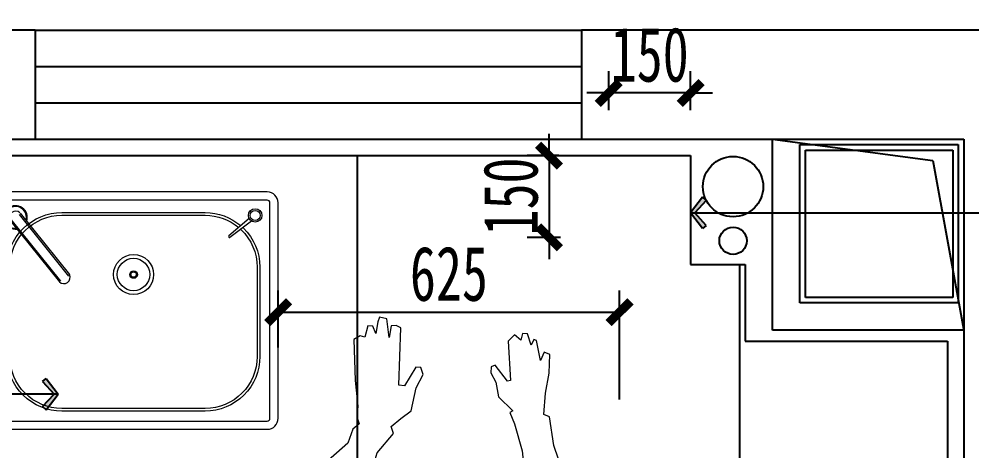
# Model space of a CAD drawing. Header units: millimetres. Extents: x 3104083 to 3173399, y -3165492 to -3044687.
# Drawn here: x 3116049 to 3117793, y -3155041 to -3154249 of the extents above; entities that cross this region are included whole.
import ezdxf

# ---------------------------------------------------------------- set-up
doc = ezdxf.new("R2010")
doc.units = ezdxf.units.MM
doc.header["$LTSCALE"] = 500
doc.header["$MEASUREMENT"] = 0
doc.header["$PDMODE"] = 2
doc.layers.get('0').update_dxf_attribs({"linetype": 'CONTINUOUS'})
doc.layers.get('DEFPOINTS').update_dxf_attribs({"linetype": 'CONTINUOUS'})
for name, color, linetype in [('D-节点尺寸', 5, 'CONTINUOUS'), ('P-完成面', 3, 'CONTINUOUS'), ('W-基础引线', 35, 'CONTINUOUS'), ('ZB_厨柜', 7, 'CONTINUOUS'), ('zb厨柜', 7, 'CONTINUOUS'), ('柜体', 2, 'CONTINUOUS')]:
    doc.layers.add(name, color=color, linetype=linetype)
for name, color, linetype, lineweight in [('zb辅助', 250, 'CONTINUOUS', 15), ('墙体', 6, 'CONTINUOUS', 25), ('电器', 85, 'CONTINUOUS', 15)]:
    doc.layers.add(name, color=color, linetype=linetype, lineweight=lineweight)
doc.styles.add('DIM', font='SimSun.ttf', dxfattribs={"width": 0.7})
doc.dimstyles.new('40', dxfattribs={"dimscale": 40, "dimtxt": 2.5, "dimasz": 1, "dimexe": 1, "dimexo": 1, "dimgap": 0.5, "dimtad": 1, "dimdec": 0, "dimzin": 0, "dimdsep": 46, "dimtxsty": 'DIM', "dimblk": 'ARCHTICK', "dimcen": 0, "dimclrd": 5, "dimclre": 5, "dimclrt": 35, "dimadec": 0, "dimazin": 0, "dimtfac": 0.5, "dimtdec": 0, "dimtix": 1, "dimtmove": 2, "dimatfit": 2, "dimldrblk": 'A', "dimfxl": 0, "dimtolj": 1, "dimtzin": 0, "dimlwd": -1, "dimlwe": -1, "dimarcsym": 0})
doc.dimstyles.new('基础引线', dxfattribs={"dimtxt": 3, "dimasz": 0.7, "dimexe": 2, "dimexo": 6, "dimgap": 1, "dimtad": 1, "dimdec": 0, "dimdsep": 46, "dimtxsty": 'Standard', "dimblk1": 'A', "dimblk2": 'A', "dimsah": 1, "dimcen": 3, "dimdle": 200, "dimclrd": 256, "dimclre": 256, "dimclrt": 2, "dimadec": 0, "dimazin": 0, "dimtfac": 1, "dimtdec": 0, "dimtix": 1, "dimtmove": 1, "dimatfit": 3, "dimldrblk": 'A', "dimfxl": 0, "dimtvp": 1, "dimtolj": 1, "dimtzin": 0, "dimarcsym": 0})

# ---------------------------------------------------------------- blocks, each defined once
blk = doc.blocks.new('单水槽平面')
at = {"layer": '电器'}
for p, q in [((219867.1, -105956.4), (219377.5, -105956.4)), ((219357.5, -105976.4), (219357.5, -106371.4)), ((219372.5, -105976.4), (219372.5, -106371.4)), ((219372.5, -106371.4), (219372.5, -105976.4)), ((219867.1, -105971.4), (219377.5, -105971.4)), ((219872.1, -106371.4), (219872.1, -105976.4)), ((219887.1, -106371.4), (219887.1, -105976.4)), ((219412.7, -105997.6), (219503.2, -106110.5)), ((219414.5, -105995), (219505, -106107.9)), ((219396.1, -106008.4), (219486.6, -106121.3)), ((219397.8, -106006.9), (219488.4, -106119.8)), ((219834, -106004.9), (219796.9, -106037)), ((219838.5, -106009.9), (219798.8, -106040.1)), ((219377.5, -106376.4), (219867.1, -106376.4)), ((219377.5, -106376.4), (219867.1, -106376.4)), ((219377.5, -106391.4), (219867.1, -106391.4))]:
    blk.add_line(p, q, dxfattribs=at)
for points in [[(219823.4, -106022.6, -0.202235), (219853.6, -106094.2), (219853.6, -106258.2, -0.414214), (219753.6, -106358.2), (219490.9, -106358.2, -0.414214), (219390.9, -106258.2), (219390.9, -106094.2, -0.414214), (219490.9, -105994.2), (219753.6, -105994.2, -0.178633), (219818.6, -106018.2, -0.178633)], [(219819.3, -106025.6, -0.204737), (219848.6, -106094.2), (219848.6, -106258.2, -0.414214), (219753.6, -106353.2), (219490.9, -106353.2, -0.414214), (219395.9, -106258.2), (219395.9, -106094.2, -0.414214), (219490.9, -105999.2), (219753.6, -105999.2, -0.176592), (219814.8, -106021.5, -0.176592)]]:
    blk.add_lwpolyline(points, format="xyb", dxfattribs=at)
for centre, radius in [((219845, -105999.4), 12.3), ((219845, -105999.4), 9.28), ((219622.3, -106107.8), 36.7), ((219622.3, -106107.8), 29.7), ((219622.3, -106107.8), 6.95), ((219622.3, -106107.8), 4.95)]:
    blk.add_circle(centre, radius, dxfattribs=at)
for centre, radius, start, end in [((219377.5, -105976.4), 20, 90, 180), ((219377.5, -105976.4), 20, 90, 180), ((219867.1, -105976.4), 20, 0, 90), ((219377.5, -105976.4), 5, 90, 180), ((219406.3, -106003.1), 21.5, 340.7243, 277.0978), ((219406.3, -106003.1), 20, 343.5312, 274.3312), ((219867.1, -105976.4), 5, 0, 90), ((219406.3, -106003.1), 11.5, 46.7072, 207.3519), ((219798.2, -106038.4), 1.86, 128.1042, 288.8004), ((219494.7, -106113), 11.5, 225.4964, 26.4981), ((219377.5, -106371.4), 20, 180, 270), ((219377.5, -106371.4), 20, 180, 270), ((219377.5, -106371.4), 5, 180, 270), ((219867.1, -106371.4), 20, 270, 0), ((219867.1, -106371.4), 5, 270, 0)]:
    blk.add_arc(centre, radius, start, end, dxfattribs=at)
blk = doc.blocks.new('A$C72A3536B')
at = {"layer": 'zb辅助', "color": 251, "linetype": 'ByBlock'}
for p, q in [((199.3, 610.9), (195.7, 589.7)), ((201.9, 619.6), (199.3, 610.9)), ((215.9, 616.6), (201.9, 619.6)), ((220.1, 582.2), (215.9, 616.6)), ((180.8, 603.6), (175.4, 582.6)), ((189.7, 602.8), (180.8, 603.6)), ((195.7, 589.7), (189.7, 602.8)), ((223.7, 603.4), (220.1, 582.2)), ((232.8, 604.4), (223.7, 603.4)), ((241.3, 600.1), (232.8, 604.4)), ((237.5, 494.8), (241.3, 600.1)), ((166.7, 585.1), (155.4, 578.9)), ((155.4, 578.9), (157.8, 503.6)), ((175.4, 582.6), (166.7, 585.1)), ((449.5, 587.2), (437.7, 575.7)), ((437.7, 575.7), (442.2, 503.7)), ((461.1, 577.3), (449.5, 587.2)), ((464, 589.5), (461.1, 577.3)), ((472.9, 588.8), (464, 589.5)), ((480, 568.5), (472.9, 588.8)), ((484.5, 578.8), (480, 568.5)), ((489.7, 576.6), (484.5, 578.8)), ((497.2, 540.1), (489.7, 576.6)), ((503.9, 555.6), (497.2, 540.1)), ((514.3, 551.1), (503.9, 555.6)), ((513.1, 517.2), (514.3, 551.1)), ((269, 527.8), (248.1, 493.9)), ((277.9, 527.1), (269, 527.8)), ((282.1, 514.2), (277.9, 527.1)), ((406.7, 528.3), (405.8, 517.7)), ((414.2, 531.3), (406.7, 528.3)), ((436.7, 502.4), (414.2, 531.3)), ((269.3, 490.2), (282.1, 514.2)), ((405.8, 517.7), (415.1, 500.7)), ((506.3, 480.2), (513.1, 517.2)), ((157.8, 503.6), (162.6, 456.6)), ((248.1, 493.9), (237.5, 494.8)), ((260.2, 448.1), (269.3, 490.2)), ((415.1, 500.7), (419.8, 473.5)), ((442.2, 503.7), (436.7, 502.4)), ((419.8, 473.5), (446.2, 447.9)), ((502.9, 441.1), (506.3, 480.2)), ((162.6, 456.6), (160.9, 437.1)), ((160.9, 437.1), (165.1, 424.1)), ((241.1, 433.6), (260.2, 448.1)), ((446.2, 447.9), (440.6, 444.8)), ((440.6, 444.8), (449.5, 424.3)), ((513.2, 436.7), (502.9, 441.1)), ((521.1, 384.1), (513.2, 436.7)), ((165.1, 424.1), (153.5, 414.4)), ((223.7, 419), (241.1, 433.6)), ((227.9, 406.1), (223.7, 419)), ((449.5, 424.3), (463.1, 374.8)), ((153.5, 414.4), (144.1, 388.4)), ((198, 371.1), (227.9, 406.1)), ((144.1, 388.4), (97.6, 347.7)), ((541.2, 326.8), (521.1, 384.1)), ((183, 322.3), (198, 371.1)), ((463.1, 374.8), (473.4, 288)), ((97.6, 347.7), (8.5, 187.2)), ((154.6, 242.5), (183, 322.3)), ((559.3, 248.2), (541.2, 326.8)), ((277.9, 281.8), (273.4, 271.5)), ((289.1, 288), (277.9, 281.8)), ((299.6, 285.3), (289.1, 288)), ((305.3, 268.7), (299.6, 285.3)), ((473.4, 288), (479.1, 251.7)), ((254.9, 264.1), (227.3, 255.8)), ((273.4, 271.5), (254.9, 264.1)), ((312.6, 269.8), (305.3, 268.7)), ((338.4, 258.6), (312.6, 269.8)), ((183.8, 248.9), (148.8, 237.6)), ((224.1, 259.7), (183.8, 248.9)), ((227.3, 255.8), (212.7, 232)), ((355.1, 244.6), (338.4, 258.6)), ((384, 247.5), (353.8, 250.1)), ((363, 211.7), (355.1, 244.6)), ((438.1, 232), (384, 247.5)), ((479.1, 251.7), (474.2, 236)), ((563.1, 188.8), (559.3, 248.2)), ((148.8, 237.6), (117.4, 206.3)), ((212.7, 232), (205.1, 186.1)), ((464.8, 231.4), (438.1, 232)), ((474.2, 236), (464.8, 231.4)), ((361.7, 156.3), (363, 211.7)), ((117.4, 206.3), (81.1, 179.1)), ((8.5, 187.2), (0, 152.2)), ((81.1, 179.1), (58.5, 166.7)), ((205.1, 186.1), (203, 141.6)), ((551.5, 118.2), (563.1, 188.8)), ((58.5, 166.7), (38.1, 157.8)), ((0, 152.2), (0, 111)), ((203, 141.6), (211.8, 99.6)), ((351.4, 100), (361.7, 156.3)), ((0, 111), (18, 71.8)), ((528.4, 98.8), (551.5, 118.2)), ((211.8, 99.6), (240, 73.9)), ((324.2, 75.5), (351.4, 100)), ((486, 84.6), (528.4, 98.8)), ((18, 71.8), (59.5, 55.7)), ((240, 73.9), (277.1, 68.9)), ((277.1, 68.9), (324.2, 75.5)), ((458.8, 60.1), (486, 84.6)), ((59.5, 55.7), (96.7, 50.6)), ((399.6, 17), (458.8, 60.1)), ((96.7, 50.6), (153.8, 29.5)), ((153.8, 29.5), (206.2, 14.2)), ((206.2, 14.2), (348, 0)), ((348, 0), (399.6, 17))]:
    blk.add_line(p, q, dxfattribs=at)
blk = doc.blocks.new('_ArchTick')
at = {"color": 0, "linetype": 'ByBlock', "const_width": 0.4}
blk.add_lwpolyline([(-0.5, -0.5), (0.5, 0.5)], dxfattribs=at)
blk = doc.blocks.new('*D2001')
at = {"layer": 'D-节点尺寸', "color": 5, "ltscale": 100}
for p, q in [((3116523.1, -3154851.2), (3116523.1, -3154746.5)), ((3117148.3, -3154946.5), (3117148.3, -3154746.5)), ((3116523.1, -3154786.5), (3117148.3, -3154786.5))]:
    blk.add_line(p, q, dxfattribs=at)
at = {"layer": 'DEFPOINTS', "color": 0, "ltscale": 100}
for p in [(3117148.3, -3154786.5), (3116523.1, -3154891.2), (3117148.3, -3155099.4)]:
    blk.add_point(p, dxfattribs=at)
at = {"layer": 'D-节点尺寸', "color": 5, "ltscale": 100, "xscale": 40, "yscale": 40, "zscale": 40, "rotation": 180}
blk.add_blockref('_ArchTick', (3116523.1, -3154786.5), dxfattribs=at)
at = {"layer": 'D-节点尺寸', "color": 5, "ltscale": 100, "xscale": 40, "yscale": 40, "zscale": 40}
blk.add_blockref('_ArchTick', (3117148.3, -3154786.5), dxfattribs=at)
at = {"layer": 'D-节点尺寸', "color": 35, "ltscale": 100, "insert": (3116835.7, -3154716.5), "char_height": 100, "attachment_point": 5, "style": 'DIM'}
blk.add_mtext('\\A1;625', dxfattribs=at)
blk = doc.blocks.new('A')
for p, q in [((-1.435, 1.148), (-1.09, 1.437)), ((-1.09, 1.437), (0, 0)), ((-1.435, 1.148), (-0.369, 0)), ((-0.369, 0), (-2.127, 0)), ((-1.435, -1.148), (-0.369, 0)), ((-1.09, -1.437), (0, 0)), ((-1.435, -1.148), (-1.09, -1.437))]:
    blk.add_line(p, q)
for points in [[(-1.435, 1.148), (-1.09, 1.437), (-0.369, 0), (0, 0)], [(-1.435, -1.148), (-1.09, -1.437), (-0.369, 0), (0, 0)]]:
    blk.add_solid(points)
blk = doc.blocks.new('*D1944')
at = {"layer": 'D-节点尺寸', "color": 5, "ltscale": 100}
for p, q in [((3117128.3, -3154416.3), (3117128.3, -3154344.7)), ((3117278.3, -3154416.3), (3117278.3, -3154344.7)), ((3117128.3, -3154384.7), (3117088.3, -3154384.7)), ((3117278.3, -3154384.7), (3117128.3, -3154384.7)), ((3117278.3, -3154384.7), (3117318.3, -3154384.7))]:
    blk.add_line(p, q, dxfattribs=at)
at = {"layer": 'DEFPOINTS', "color": 0, "ltscale": 100}
for p in [(3117128.3, -3154384.7), (3117128.3, -3154456.3), (3117278.3, -3154456.3)]:
    blk.add_point(p, dxfattribs=at)
at = {"layer": 'D-节点尺寸', "color": 5, "ltscale": 100, "xscale": 40, "yscale": 40, "zscale": 40}
blk.add_blockref('_ArchTick', (3117128.3, -3154384.7), dxfattribs=at)
at = {"layer": 'D-节点尺寸', "color": 5, "ltscale": 100, "xscale": 40, "yscale": 40, "zscale": 40, "rotation": 180}
blk.add_blockref('_ArchTick', (3117278.3, -3154384.7), dxfattribs=at)
at = {"layer": 'D-节点尺寸', "color": 35, "ltscale": 100, "insert": (3117203.3, -3154314.7), "char_height": 100, "attachment_point": 5, "style": 'DIM'}
blk.add_mtext('\\A1;150', dxfattribs=at)
blk = doc.blocks.new('*D1945')
at = {"layer": 'D-节点尺寸', "color": 5, "ltscale": 100}
for p, q in [((3117019, -3154499.4), (3117019, -3154459.4)), ((3117037, -3154499.4), (3116979, -3154499.4)), ((3117019, -3154499.4), (3117019, -3154649.4)), ((3117040.2, -3154649.4), (3116979, -3154649.4)), ((3117019, -3154649.4), (3117019, -3154689.4))]:
    blk.add_line(p, q, dxfattribs=at)
at = {"layer": 'DEFPOINTS', "color": 0, "ltscale": 100}
for p in [(3117077, -3154499.4), (3117019, -3154649.4), (3117080.2, -3154649.4)]:
    blk.add_point(p, dxfattribs=at)
at = {"layer": 'D-节点尺寸', "color": 5, "ltscale": 100, "xscale": 40, "yscale": 40, "zscale": 40}
for p, rotation in [((3117019, -3154499.4), 270), ((3117019, -3154649.4), 90)]:
    blk.add_blockref('_ArchTick', p, dxfattribs=dict(at, rotation=rotation))
at = {"layer": 'D-节点尺寸', "color": 35, "ltscale": 100, "insert": (3116949, -3154574.4), "char_height": 100, "attachment_point": 5, "rotation": 90, "style": 'DIM'}
blk.add_mtext('\\A1;150', dxfattribs=at)

msp = doc.modelspace()

# ---------------------------------------------------------------- linework, layer by layer
at = {"layer": 'P-完成面', "color": 3, "ltscale": 100}
for p, q in [((3115378.269, -3154499.407), (3117278.269, -3154499.407)), ((3117278.269, -3154499.407), (3117278.269, -3154699.407)), ((3117278.269, -3154699.407), (3117378.269, -3154699.407, 0)), ((3117378.269, -3154699.407, 0), (3117378.269, -3154839.407)), ((3117378.269, -3154839.407), (3117748.269, -3154839.407)), ((3117748.269, -3154839.407), (3117748.269, -3156439.407))]:
    msp.add_line(p, q, dxfattribs=at)
at = {"layer": '墙体'}
for p, q in [((3116078.269, -3154269.407, 0), (3115378.269, -3154269.407)), ((3116078.269, -3154269.407, 0), (3116078.269, -3154469.407, 0)), ((3117878.269, -3154269.407, 0), (3117078.269, -3154269.407)), ((3117078.269, -3154269.407, 0), (3117078.269, -3154469.407, 0)), ((3115378.275, -3154469.407), (3116078.269, -3154469.407, 0)), ((3117078.269, -3154469.407, 0), (3117778.269, -3154469.407, 0)), ((3117428.269, -3154819.407, 0), (3117428.269, -3154469.407, 0)), ((3117428.269, -3154469.407, 0), (3117778.269, -3154469.407, 0)), ((3117428.269, -3154469.407, 0), (3117721.579, -3154508.289, 0)), ((3117778.269, -3154469.407, 0), (3117778.269, -3156469.407, 0)), ((3117778.269, -3154469.407, 0), (3117778.269, -3154819.407, 0)), ((3117478.269, -3154769.407, 0), (3117478.269, -3154479.407, 0)), ((3117478.269, -3154479.407, 0), (3117768.269, -3154479.407, 0)), ((3117488.269, -3154759.407, 0), (3117488.269, -3154489.407, 0)), ((3117488.269, -3154489.407, 0), (3117758.269, -3154489.407, 0)), ((3117758.269, -3154489.407, 0), (3117758.269, -3154759.407, 0)), ((3117768.269, -3154479.407, 0), (3117768.269, -3154769.407, 0)), ((3117721.579, -3154508.289, 0), (3117777.799, -3154816.831, 0)), ((3117768.269, -3154769.407, 0), (3117478.269, -3154769.407, 0)), ((3117758.269, -3154759.407, 0), (3117488.269, -3154759.407, 0)), ((3117778.269, -3154819.407, 0), (3117428.269, -3154819.407, 0))]:
    msp.add_line(p, q, dxfattribs=at)
at = {"layer": '墙体', "color": 2}
for p, q in [((3116078.269, -3154269.407, 0), (3117078.269, -3154269.407, 0)), ((3116078.269, -3154336.074, 0), (3117078.269, -3154336.074, 0)), ((3116078.269, -3154402.74, 0), (3117078.269, -3154402.74)), ((3116078.269, -3154469.407, 0), (3117078.269, -3154469.407, 0))]:
    msp.add_line(p, q, dxfattribs=at)
at = {"layer": '墙体'}
for centre, radius in [((3117355.879, -3154556.35), 55.223), ((3117355.879, -3154655.535), 25)]:
    msp.add_circle(centre, radius, dxfattribs=at)
at = {"layer": '柜体'}
for p, q in [((3116668.269, -3155079.407), (3116668.269, -3154499.407)), ((3117368.269, -3155079.407), (3117368.269, -3154699.407))]:
    msp.add_line(p, q, dxfattribs=at)

# ---------------------------------------------------------------- block references
at = {"layer": 'ZB_厨柜', "color": 253}
msp.add_blockref('单水槽平面', (2896635.989, -3048609.708), dxfattribs=at)
at = {"layer": 'zb厨柜'}
msp.add_blockref('A$C72A3536B', (3116506.407, -3155415.238), dxfattribs=at)

# ---------------------------------------------------------------- dimensions: what is measured, and where the dimension line sits
at = {"layer": 'D-节点尺寸', "color": 251, "ltscale": 100}
for base, p1, p2, picture, middle in [((3117128.269, -3154384.719), (3117278.269, -3154456.3), (3117128.269, -3154456.299), '*D1944', (3117203.269, -3154314.719)), ((3117148.269, -3154786.479), (3116523.094, -3154891.248), (3117148.269, -3155099.407), '*D2001', (3116835.681, -3154716.479))]:
    dim = msp.add_linear_dim(base=base, p1=p1, p2=p2, dimstyle='40', dxfattribs=at)
    dim.commit()
    dim.dimension.update_dxf_attribs({"geometry": picture, "text_midpoint": middle})
dim = msp.add_linear_dim(base=(3117018.97, -3154649.407), p1=(3117077.037, -3154499.407), p2=(3117080.156, -3154649.407), angle=90, dimstyle='40', dxfattribs=at)
dim.commit()
dim.dimension.update_dxf_attribs({"geometry": '*D1945', "text_midpoint": (3116948.97, -3154574.407)})

# ---------------------------------------------------------------- leaders
at = {"layer": 'W-基础引线'}
for points in [[(3117278.269, -3154604.442), (3118688.105, -3154604.442)], [(3116120.327, -3154936.778), (3114410.06, -3154936.778)]]:
    msp.add_leader(points, dimstyle='基础引线', override={"dimasz": 20}, dxfattribs=at)

doc.saveas('drawing.dxf')
